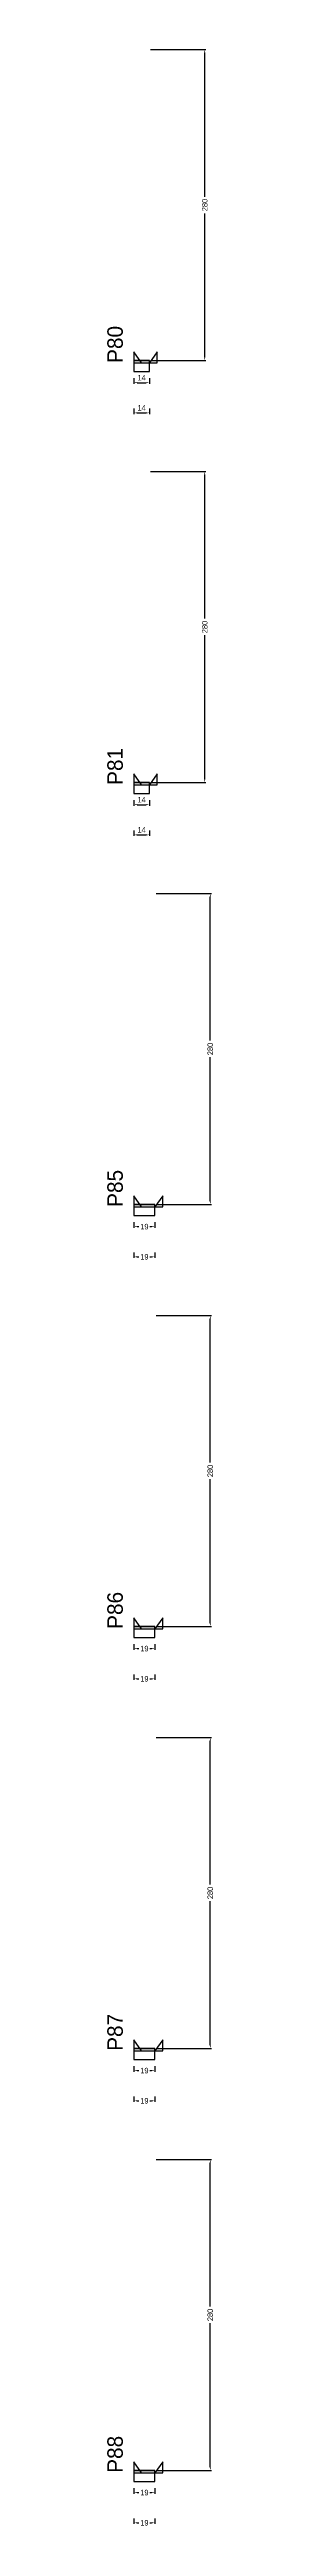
# Model space of a CAD drawing. Header units: centimetres. Extents: x -10500 to 4105, y -36866 to 295.
# Drawn here: x 3976 to 4072, y -31968 to -29738 of the extents above; entities that cross this region are included whole.
import ezdxf

# ---------------------------------------------------------------- set-up
doc = ezdxf.new("R2010")
doc.units = ezdxf.units.CM
for name, color, linetype in [('NOMENCLATURA', 7, 'Continuous'), ('SARR_2.2x10', 60, 'Continuous'), ('SARR_2.2x7', 40, 'Continuous')]:
    doc.layers.add(name, color=color, linetype=linetype)
doc.dimstyles.new('PAINEL-NOVA', dxfattribs={"dimtxt": 5, "dimasz": 3, "dimexe": 1, "dimexo": 1, "dimgap": 1, "dimtad": 1, "dimcen": 2.5, "dimazin": 3, "dimtfac": 1, "dimtmove": 0, "dimatfit": 3})

# ---------------------------------------------------------------- blocks, each defined once
blk = doc.blocks.new('_CLOSEDFILLED')
at = {"color": 0, "linetype": 'BYBLOCK'}
blk.add_solid([(-1, 0.16), (0, 0), (-1, -0.16)], dxfattribs=at)
blk = doc.blocks.new('*D2075')
for p, q in [((4000, -30033.8), (4000, -30038.8)), ((4003, -30037.8), (4011, -30037.8)), ((4014, -30033.8), (4014, -30038.8))]:
    blk.add_line(p, q)
at = {"layer": 'Defpoints'}
for p in [(4000, -30032.8), (4000, -30037.8), (4014, -30032.8)]:
    blk.add_point(p, dxfattribs=at)
at = {"layer": 'SARR_2.2x10', "xscale": 3, "yscale": 3, "rotation": 180}
blk.add_blockref('_CLOSEDFILLED', (4000, -30037.8), dxfattribs=at)
at = {"layer": 'SARR_2.2x10', "xscale": 3, "yscale": 3}
blk.add_blockref('_CLOSEDFILLED', (4014, -30037.8), dxfattribs=at)
at = {"layer": 'SARR_2.2x10', "insert": (4007, -30033.3), "char_height": 5, "attachment_point": 5}
blk.add_mtext('14', dxfattribs=at)
blk = doc.blocks.new('*D2076')
for p, q in [((4015, -29737.8), (4065, -29737.8)), ((4064, -29870.3), (4064, -29740.8)), ((4064, -30014.8), (4064, -29885.3)), ((4015, -30017.8), (4065, -30017.8))]:
    blk.add_line(p, q)
at = {"layer": 'Defpoints'}
for p in [(4014, -29737.8), (4014, -30017.8), (4064, -30017.8)]:
    blk.add_point(p, dxfattribs=at)
at = {"layer": 'SARR_2.2x10', "xscale": 3, "yscale": 3}
for p, rotation in [((4064, -29737.8), 90), ((4064, -30017.8), 270)]:
    blk.add_blockref('_CLOSEDFILLED', p, dxfattribs=dict(at, rotation=rotation))
at = {"layer": 'SARR_2.2x10', "insert": (4064, -29877.8), "char_height": 5, "attachment_point": 5, "rotation": 90}
blk.add_mtext('280', dxfattribs=at)
blk = doc.blocks.new('*D2077')
for p, q in [((4015, -29737.8), (4065, -29737.8)), ((4064, -29870.3), (4064, -29740.8)), ((4064, -30014.8), (4064, -29885.3)), ((4015, -30017.8), (4065, -30017.8))]:
    blk.add_line(p, q)
at = {"layer": 'Defpoints'}
for p in [(4014, -29737.8), (4014, -30017.8), (4064, -30017.8)]:
    blk.add_point(p, dxfattribs=at)
at = {"layer": 'SARR_2.2x10', "xscale": 3, "yscale": 3}
for p, rotation in [((4064, -29737.8), 90), ((4064, -30017.8), 270)]:
    blk.add_blockref('_CLOSEDFILLED', p, dxfattribs=dict(at, rotation=rotation))
at = {"layer": 'SARR_2.2x10', "insert": (4064, -29877.8), "char_height": 5, "attachment_point": 5, "rotation": 90}
blk.add_mtext('280', dxfattribs=at)
blk = doc.blocks.new('*D2078')
for p, q in [((4015, -29737.8), (4065, -29737.8)), ((4064, -29870.3), (4064, -29740.8)), ((4064, -30014.8), (4064, -29885.3)), ((4015, -30017.8), (4065, -30017.8))]:
    blk.add_line(p, q)
at = {"layer": 'Defpoints'}
for p in [(4014, -29737.8), (4014, -30017.8), (4064, -30017.8)]:
    blk.add_point(p, dxfattribs=at)
at = {"layer": 'SARR_2.2x10', "xscale": 3, "yscale": 3}
for p, rotation in [((4064, -29737.8), 90), ((4064, -30017.8), 270)]:
    blk.add_blockref('_CLOSEDFILLED', p, dxfattribs=dict(at, rotation=rotation))
at = {"layer": 'SARR_2.2x10', "insert": (4064, -29877.8), "char_height": 5, "attachment_point": 5, "rotation": 90}
blk.add_mtext('280', dxfattribs=at)
blk = doc.blocks.new('*D2079')
for p, q in [((4015, -29737.8), (4065, -29737.8)), ((4064, -29870.3), (4064, -29740.8)), ((4064, -30014.8), (4064, -29885.3)), ((4015, -30017.8), (4065, -30017.8))]:
    blk.add_line(p, q)
at = {"layer": 'Defpoints'}
for p in [(4014, -29737.8), (4014, -30017.8), (4064, -30017.8)]:
    blk.add_point(p, dxfattribs=at)
at = {"layer": 'SARR_2.2x10', "xscale": 3, "yscale": 3}
for p, rotation in [((4064, -29737.8), 90), ((4064, -30017.8), 270)]:
    blk.add_blockref('_CLOSEDFILLED', p, dxfattribs=dict(at, rotation=rotation))
at = {"layer": 'SARR_2.2x10', "insert": (4064, -29877.8), "char_height": 5, "attachment_point": 5, "rotation": 90}
blk.add_mtext('280', dxfattribs=at)
blk = doc.blocks.new('*D2080')
for p, q in [((4000, -30061), (4000, -30066)), ((4003, -30065), (4011, -30065)), ((4014, -30061), (4014, -30066))]:
    blk.add_line(p, q)
at = {"layer": 'Defpoints'}
for p in [(4000, -30060), (4000, -30065), (4014, -30060)]:
    blk.add_point(p, dxfattribs=at)
at = {"layer": 'SARR_2.2x10', "xscale": 3, "yscale": 3, "rotation": 180}
blk.add_blockref('_CLOSEDFILLED', (4000, -30065), dxfattribs=at)
at = {"layer": 'SARR_2.2x10', "xscale": 3, "yscale": 3}
blk.add_blockref('_CLOSEDFILLED', (4014, -30065), dxfattribs=at)
at = {"layer": 'SARR_2.2x10', "insert": (4007, -30060.5), "char_height": 5, "attachment_point": 5}
blk.add_mtext('14', dxfattribs=at)
blk = doc.blocks.new('GRA-E')
at = {"layer": 'SARR_2.2x7'}
blk.add_lwpolyline([(0, 0), (7, 0), (0, 10)], close=True, dxfattribs=at)
blk = doc.blocks.new('GRA-D')
at = {"layer": 'SARR_2.2x7'}
blk.add_lwpolyline([(0, 0), (7, 0), (7, 10)], close=True, dxfattribs=at)
blk = doc.blocks.new('*D2101')
for p, q in [((4000, -30413.8), (4000, -30418.8)), ((4003, -30417.8), (4011, -30417.8)), ((4014, -30413.8), (4014, -30418.8))]:
    blk.add_line(p, q)
at = {"layer": 'Defpoints'}
for p in [(4000, -30412.8), (4000, -30417.8), (4014, -30412.8)]:
    blk.add_point(p, dxfattribs=at)
at = {"layer": 'SARR_2.2x10', "xscale": 3, "yscale": 3, "rotation": 180}
blk.add_blockref('_CLOSEDFILLED', (4000, -30417.8), dxfattribs=at)
at = {"layer": 'SARR_2.2x10', "xscale": 3, "yscale": 3}
blk.add_blockref('_CLOSEDFILLED', (4014, -30417.8), dxfattribs=at)
at = {"layer": 'SARR_2.2x10', "insert": (4007, -30413.3), "char_height": 5, "attachment_point": 5}
blk.add_mtext('14', dxfattribs=at)
blk = doc.blocks.new('*D2102')
for p, q in [((4015, -30117.8), (4065, -30117.8)), ((4064, -30250.3), (4064, -30120.8)), ((4064, -30394.8), (4064, -30265.3)), ((4015, -30397.8), (4065, -30397.8))]:
    blk.add_line(p, q)
at = {"layer": 'Defpoints'}
for p in [(4014, -30117.8), (4014, -30397.8), (4064, -30397.8)]:
    blk.add_point(p, dxfattribs=at)
at = {"layer": 'SARR_2.2x10', "xscale": 3, "yscale": 3}
for p, rotation in [((4064, -30117.8), 90), ((4064, -30397.8), 270)]:
    blk.add_blockref('_CLOSEDFILLED', p, dxfattribs=dict(at, rotation=rotation))
at = {"layer": 'SARR_2.2x10', "insert": (4064, -30257.8), "char_height": 5, "attachment_point": 5, "rotation": 90}
blk.add_mtext('280', dxfattribs=at)
blk = doc.blocks.new('*D2103')
for p, q in [((4015, -30117.8), (4065, -30117.8)), ((4064, -30250.3), (4064, -30120.8)), ((4064, -30394.8), (4064, -30265.3)), ((4015, -30397.8), (4065, -30397.8))]:
    blk.add_line(p, q)
at = {"layer": 'Defpoints'}
for p in [(4014, -30117.8), (4014, -30397.8), (4064, -30397.8)]:
    blk.add_point(p, dxfattribs=at)
at = {"layer": 'SARR_2.2x10', "xscale": 3, "yscale": 3}
for p, rotation in [((4064, -30117.8), 90), ((4064, -30397.8), 270)]:
    blk.add_blockref('_CLOSEDFILLED', p, dxfattribs=dict(at, rotation=rotation))
at = {"layer": 'SARR_2.2x10', "insert": (4064, -30257.8), "char_height": 5, "attachment_point": 5, "rotation": 90}
blk.add_mtext('280', dxfattribs=at)
blk = doc.blocks.new('*D2104')
for p, q in [((4015, -30117.8), (4065, -30117.8)), ((4064, -30250.3), (4064, -30120.8)), ((4064, -30394.8), (4064, -30265.3)), ((4015, -30397.8), (4065, -30397.8))]:
    blk.add_line(p, q)
at = {"layer": 'Defpoints'}
for p in [(4014, -30117.8), (4014, -30397.8), (4064, -30397.8)]:
    blk.add_point(p, dxfattribs=at)
at = {"layer": 'SARR_2.2x10', "xscale": 3, "yscale": 3}
for p, rotation in [((4064, -30117.8), 90), ((4064, -30397.8), 270)]:
    blk.add_blockref('_CLOSEDFILLED', p, dxfattribs=dict(at, rotation=rotation))
at = {"layer": 'SARR_2.2x10', "insert": (4064, -30257.8), "char_height": 5, "attachment_point": 5, "rotation": 90}
blk.add_mtext('280', dxfattribs=at)
blk = doc.blocks.new('*D2105')
for p, q in [((4015, -30117.8), (4065, -30117.8)), ((4064, -30250.3), (4064, -30120.8)), ((4064, -30394.8), (4064, -30265.3)), ((4015, -30397.8), (4065, -30397.8))]:
    blk.add_line(p, q)
at = {"layer": 'Defpoints'}
for p in [(4014, -30117.8), (4014, -30397.8), (4064, -30397.8)]:
    blk.add_point(p, dxfattribs=at)
at = {"layer": 'SARR_2.2x10', "xscale": 3, "yscale": 3}
for p, rotation in [((4064, -30117.8), 90), ((4064, -30397.8), 270)]:
    blk.add_blockref('_CLOSEDFILLED', p, dxfattribs=dict(at, rotation=rotation))
at = {"layer": 'SARR_2.2x10', "insert": (4064, -30257.8), "char_height": 5, "attachment_point": 5, "rotation": 90}
blk.add_mtext('280', dxfattribs=at)
blk = doc.blocks.new('*D2106')
for p, q in [((4000, -30441), (4000, -30446)), ((4003, -30445), (4011, -30445)), ((4014, -30441), (4014, -30446))]:
    blk.add_line(p, q)
at = {"layer": 'Defpoints'}
for p in [(4000, -30440), (4000, -30445), (4014, -30440)]:
    blk.add_point(p, dxfattribs=at)
at = {"layer": 'SARR_2.2x10', "xscale": 3, "yscale": 3, "rotation": 180}
blk.add_blockref('_CLOSEDFILLED', (4000, -30445), dxfattribs=at)
at = {"layer": 'SARR_2.2x10', "xscale": 3, "yscale": 3}
blk.add_blockref('_CLOSEDFILLED', (4014, -30445), dxfattribs=at)
at = {"layer": 'SARR_2.2x10', "insert": (4007, -30440.5), "char_height": 5, "attachment_point": 5}
blk.add_mtext('14', dxfattribs=at)
blk = doc.blocks.new('*D2127')
for p, q in [((4000, -30793.8), (4000, -30798.8)), ((4003, -30797.8), (4004.5, -30797.8)), ((4014.5, -30797.8), (4016, -30797.8)), ((4019, -30793.8), (4019, -30798.8))]:
    blk.add_line(p, q)
at = {"layer": 'Defpoints'}
for p in [(4000, -30792.8), (4000, -30797.8), (4019, -30792.8)]:
    blk.add_point(p, dxfattribs=at)
at = {"layer": 'SARR_2.2x10', "xscale": 3, "yscale": 3, "rotation": 180}
blk.add_blockref('_CLOSEDFILLED', (4000, -30797.8), dxfattribs=at)
at = {"layer": 'SARR_2.2x10', "xscale": 3, "yscale": 3}
blk.add_blockref('_CLOSEDFILLED', (4019, -30797.8), dxfattribs=at)
at = {"layer": 'SARR_2.2x10', "insert": (4009.5, -30797.8), "char_height": 5, "attachment_point": 5}
blk.add_mtext('19', dxfattribs=at)
blk = doc.blocks.new('*D2128')
for p, q in [((4020, -30497.8), (4070, -30497.8)), ((4069, -30630.3), (4069, -30500.8)), ((4069, -30774.8), (4069, -30645.3)), ((4020, -30777.8), (4070, -30777.8))]:
    blk.add_line(p, q)
at = {"layer": 'Defpoints'}
for p in [(4019, -30497.8), (4019, -30777.8), (4069, -30777.8)]:
    blk.add_point(p, dxfattribs=at)
at = {"layer": 'SARR_2.2x10', "xscale": 3, "yscale": 3}
for p, rotation in [((4069, -30497.8), 90), ((4069, -30777.8), 270)]:
    blk.add_blockref('_CLOSEDFILLED', p, dxfattribs=dict(at, rotation=rotation))
at = {"layer": 'SARR_2.2x10', "insert": (4069, -30637.8), "char_height": 5, "attachment_point": 5, "rotation": 90}
blk.add_mtext('280', dxfattribs=at)
blk = doc.blocks.new('*D2129')
for p, q in [((4020, -30497.8), (4070, -30497.8)), ((4069, -30630.3), (4069, -30500.8)), ((4069, -30774.8), (4069, -30645.3)), ((4020, -30777.8), (4070, -30777.8))]:
    blk.add_line(p, q)
at = {"layer": 'Defpoints'}
for p in [(4019, -30497.8), (4019, -30777.8), (4069, -30777.8)]:
    blk.add_point(p, dxfattribs=at)
at = {"layer": 'SARR_2.2x10', "xscale": 3, "yscale": 3}
for p, rotation in [((4069, -30497.8), 90), ((4069, -30777.8), 270)]:
    blk.add_blockref('_CLOSEDFILLED', p, dxfattribs=dict(at, rotation=rotation))
at = {"layer": 'SARR_2.2x10', "insert": (4069, -30637.8), "char_height": 5, "attachment_point": 5, "rotation": 90}
blk.add_mtext('280', dxfattribs=at)
blk = doc.blocks.new('*D2130')
for p, q in [((4020, -30497.8), (4070, -30497.8)), ((4069, -30630.3), (4069, -30500.8)), ((4069, -30774.8), (4069, -30645.3)), ((4020, -30777.8), (4070, -30777.8))]:
    blk.add_line(p, q)
at = {"layer": 'Defpoints'}
for p in [(4019, -30497.8), (4019, -30777.8), (4069, -30777.8)]:
    blk.add_point(p, dxfattribs=at)
at = {"layer": 'SARR_2.2x10', "xscale": 3, "yscale": 3}
for p, rotation in [((4069, -30497.8), 90), ((4069, -30777.8), 270)]:
    blk.add_blockref('_CLOSEDFILLED', p, dxfattribs=dict(at, rotation=rotation))
at = {"layer": 'SARR_2.2x10', "insert": (4069, -30637.8), "char_height": 5, "attachment_point": 5, "rotation": 90}
blk.add_mtext('280', dxfattribs=at)
blk = doc.blocks.new('*D2131')
for p, q in [((4020, -30497.8), (4070, -30497.8)), ((4069, -30630.3), (4069, -30500.8)), ((4069, -30774.8), (4069, -30645.3)), ((4020, -30777.8), (4070, -30777.8))]:
    blk.add_line(p, q)
at = {"layer": 'Defpoints'}
for p in [(4019, -30497.8), (4019, -30777.8), (4069, -30777.8)]:
    blk.add_point(p, dxfattribs=at)
at = {"layer": 'SARR_2.2x10', "xscale": 3, "yscale": 3}
for p, rotation in [((4069, -30497.8), 90), ((4069, -30777.8), 270)]:
    blk.add_blockref('_CLOSEDFILLED', p, dxfattribs=dict(at, rotation=rotation))
at = {"layer": 'SARR_2.2x10', "insert": (4069, -30637.8), "char_height": 5, "attachment_point": 5, "rotation": 90}
blk.add_mtext('280', dxfattribs=at)
blk = doc.blocks.new('*D2132')
for p, q in [((4000, -30821), (4000, -30826)), ((4003, -30825), (4004.5, -30825)), ((4014.5, -30825), (4016, -30825)), ((4019, -30821), (4019, -30826))]:
    blk.add_line(p, q)
at = {"layer": 'Defpoints'}
for p in [(4000, -30820), (4000, -30825), (4019, -30820)]:
    blk.add_point(p, dxfattribs=at)
at = {"layer": 'SARR_2.2x10', "xscale": 3, "yscale": 3, "rotation": 180}
blk.add_blockref('_CLOSEDFILLED', (4000, -30825), dxfattribs=at)
at = {"layer": 'SARR_2.2x10', "xscale": 3, "yscale": 3}
blk.add_blockref('_CLOSEDFILLED', (4019, -30825), dxfattribs=at)
at = {"layer": 'SARR_2.2x10', "insert": (4009.5, -30825), "char_height": 5, "attachment_point": 5}
blk.add_mtext('19', dxfattribs=at)
blk = doc.blocks.new('*D2153')
for p, q in [((4000, -31173.8), (4000, -31178.8)), ((4003, -31177.8), (4004.5, -31177.8)), ((4014.5, -31177.8), (4016, -31177.8)), ((4019, -31173.8), (4019, -31178.8))]:
    blk.add_line(p, q)
at = {"layer": 'Defpoints'}
for p in [(4000, -31172.8), (4000, -31177.8), (4019, -31172.8)]:
    blk.add_point(p, dxfattribs=at)
at = {"layer": 'SARR_2.2x10', "xscale": 3, "yscale": 3, "rotation": 180}
blk.add_blockref('_CLOSEDFILLED', (4000, -31177.8), dxfattribs=at)
at = {"layer": 'SARR_2.2x10', "xscale": 3, "yscale": 3}
blk.add_blockref('_CLOSEDFILLED', (4019, -31177.8), dxfattribs=at)
at = {"layer": 'SARR_2.2x10', "insert": (4009.5, -31177.8), "char_height": 5, "attachment_point": 5}
blk.add_mtext('19', dxfattribs=at)
blk = doc.blocks.new('*D2154')
for p, q in [((4020, -30877.8), (4070, -30877.8)), ((4069, -31010.3), (4069, -30880.8)), ((4069, -31154.8), (4069, -31025.3)), ((4020, -31157.8), (4070, -31157.8))]:
    blk.add_line(p, q)
at = {"layer": 'Defpoints'}
for p in [(4019, -30877.8), (4019, -31157.8), (4069, -31157.8)]:
    blk.add_point(p, dxfattribs=at)
at = {"layer": 'SARR_2.2x10', "xscale": 3, "yscale": 3}
for p, rotation in [((4069, -30877.8), 90), ((4069, -31157.8), 270)]:
    blk.add_blockref('_CLOSEDFILLED', p, dxfattribs=dict(at, rotation=rotation))
at = {"layer": 'SARR_2.2x10', "insert": (4069, -31017.8), "char_height": 5, "attachment_point": 5, "rotation": 90}
blk.add_mtext('280', dxfattribs=at)
blk = doc.blocks.new('*D2155')
for p, q in [((4020, -30877.8), (4070, -30877.8)), ((4069, -31010.3), (4069, -30880.8)), ((4069, -31154.8), (4069, -31025.3)), ((4020, -31157.8), (4070, -31157.8))]:
    blk.add_line(p, q)
at = {"layer": 'Defpoints'}
for p in [(4019, -30877.8), (4019, -31157.8), (4069, -31157.8)]:
    blk.add_point(p, dxfattribs=at)
at = {"layer": 'SARR_2.2x10', "xscale": 3, "yscale": 3}
for p, rotation in [((4069, -30877.8), 90), ((4069, -31157.8), 270)]:
    blk.add_blockref('_CLOSEDFILLED', p, dxfattribs=dict(at, rotation=rotation))
at = {"layer": 'SARR_2.2x10', "insert": (4069, -31017.8), "char_height": 5, "attachment_point": 5, "rotation": 90}
blk.add_mtext('280', dxfattribs=at)
blk = doc.blocks.new('*D2156')
for p, q in [((4020, -30877.8), (4070, -30877.8)), ((4069, -31010.3), (4069, -30880.8)), ((4069, -31154.8), (4069, -31025.3)), ((4020, -31157.8), (4070, -31157.8))]:
    blk.add_line(p, q)
at = {"layer": 'Defpoints'}
for p in [(4019, -30877.8), (4019, -31157.8), (4069, -31157.8)]:
    blk.add_point(p, dxfattribs=at)
at = {"layer": 'SARR_2.2x10', "xscale": 3, "yscale": 3}
for p, rotation in [((4069, -30877.8), 90), ((4069, -31157.8), 270)]:
    blk.add_blockref('_CLOSEDFILLED', p, dxfattribs=dict(at, rotation=rotation))
at = {"layer": 'SARR_2.2x10', "insert": (4069, -31017.8), "char_height": 5, "attachment_point": 5, "rotation": 90}
blk.add_mtext('280', dxfattribs=at)
blk = doc.blocks.new('*D2157')
for p, q in [((4020, -30877.8), (4070, -30877.8)), ((4069, -31010.3), (4069, -30880.8)), ((4069, -31154.8), (4069, -31025.3)), ((4020, -31157.8), (4070, -31157.8))]:
    blk.add_line(p, q)
at = {"layer": 'Defpoints'}
for p in [(4019, -30877.8), (4019, -31157.8), (4069, -31157.8)]:
    blk.add_point(p, dxfattribs=at)
at = {"layer": 'SARR_2.2x10', "xscale": 3, "yscale": 3}
for p, rotation in [((4069, -30877.8), 90), ((4069, -31157.8), 270)]:
    blk.add_blockref('_CLOSEDFILLED', p, dxfattribs=dict(at, rotation=rotation))
at = {"layer": 'SARR_2.2x10', "insert": (4069, -31017.8), "char_height": 5, "attachment_point": 5, "rotation": 90}
blk.add_mtext('280', dxfattribs=at)
blk = doc.blocks.new('*D2158')
for p, q in [((4000, -31201), (4000, -31206)), ((4019, -31201), (4019, -31206)), ((4003, -31205), (4004.5, -31205)), ((4014.5, -31205), (4016, -31205))]:
    blk.add_line(p, q)
at = {"layer": 'Defpoints'}
for p in [(4000, -31200), (4019, -31200), (4000, -31205)]:
    blk.add_point(p, dxfattribs=at)
at = {"layer": 'SARR_2.2x10', "xscale": 3, "yscale": 3, "rotation": 180}
blk.add_blockref('_CLOSEDFILLED', (4000, -31205), dxfattribs=at)
at = {"layer": 'SARR_2.2x10', "xscale": 3, "yscale": 3}
blk.add_blockref('_CLOSEDFILLED', (4019, -31205), dxfattribs=at)
at = {"layer": 'SARR_2.2x10', "insert": (4009.5, -31205), "char_height": 5, "attachment_point": 5}
blk.add_mtext('19', dxfattribs=at)
blk = doc.blocks.new('*D2179')
for p, q in [((4000, -31553.8), (4000, -31558.8)), ((4003, -31557.8), (4004.5, -31557.8)), ((4014.5, -31557.8), (4016, -31557.8)), ((4019, -31553.8), (4019, -31558.8))]:
    blk.add_line(p, q)
at = {"layer": 'Defpoints'}
for p in [(4000, -31552.8), (4000, -31557.8), (4019, -31552.8)]:
    blk.add_point(p, dxfattribs=at)
at = {"layer": 'SARR_2.2x10', "xscale": 3, "yscale": 3, "rotation": 180}
blk.add_blockref('_CLOSEDFILLED', (4000, -31557.8), dxfattribs=at)
at = {"layer": 'SARR_2.2x10', "xscale": 3, "yscale": 3}
blk.add_blockref('_CLOSEDFILLED', (4019, -31557.8), dxfattribs=at)
at = {"layer": 'SARR_2.2x10', "insert": (4009.5, -31557.8), "char_height": 5, "attachment_point": 5}
blk.add_mtext('19', dxfattribs=at)
blk = doc.blocks.new('*D2180')
for p, q in [((4020, -31257.8), (4070, -31257.8)), ((4069, -31390.3), (4069, -31260.8)), ((4069, -31534.8), (4069, -31405.3)), ((4020, -31537.8), (4070, -31537.8))]:
    blk.add_line(p, q)
at = {"layer": 'Defpoints'}
for p in [(4019, -31257.8), (4019, -31537.8), (4069, -31537.8)]:
    blk.add_point(p, dxfattribs=at)
at = {"layer": 'SARR_2.2x10', "xscale": 3, "yscale": 3}
for p, rotation in [((4069, -31257.8), 90), ((4069, -31537.8), 270)]:
    blk.add_blockref('_CLOSEDFILLED', p, dxfattribs=dict(at, rotation=rotation))
at = {"layer": 'SARR_2.2x10', "insert": (4069, -31397.8), "char_height": 5, "attachment_point": 5, "rotation": 90}
blk.add_mtext('280', dxfattribs=at)
blk = doc.blocks.new('*D2181')
for p, q in [((4020, -31257.8), (4070, -31257.8)), ((4069, -31390.3), (4069, -31260.8)), ((4069, -31534.8), (4069, -31405.3)), ((4020, -31537.8), (4070, -31537.8))]:
    blk.add_line(p, q)
at = {"layer": 'Defpoints'}
for p in [(4019, -31257.8), (4019, -31537.8), (4069, -31537.8)]:
    blk.add_point(p, dxfattribs=at)
at = {"layer": 'SARR_2.2x10', "xscale": 3, "yscale": 3}
for p, rotation in [((4069, -31257.8), 90), ((4069, -31537.8), 270)]:
    blk.add_blockref('_CLOSEDFILLED', p, dxfattribs=dict(at, rotation=rotation))
at = {"layer": 'SARR_2.2x10', "insert": (4069, -31397.8), "char_height": 5, "attachment_point": 5, "rotation": 90}
blk.add_mtext('280', dxfattribs=at)
blk = doc.blocks.new('*D2182')
for p, q in [((4020, -31257.8), (4070, -31257.8)), ((4069, -31390.3), (4069, -31260.8)), ((4069, -31534.8), (4069, -31405.3)), ((4020, -31537.8), (4070, -31537.8))]:
    blk.add_line(p, q)
at = {"layer": 'Defpoints'}
for p in [(4019, -31257.8), (4019, -31537.8), (4069, -31537.8)]:
    blk.add_point(p, dxfattribs=at)
at = {"layer": 'SARR_2.2x10', "xscale": 3, "yscale": 3}
for p, rotation in [((4069, -31257.8), 90), ((4069, -31537.8), 270)]:
    blk.add_blockref('_CLOSEDFILLED', p, dxfattribs=dict(at, rotation=rotation))
at = {"layer": 'SARR_2.2x10', "insert": (4069, -31397.8), "char_height": 5, "attachment_point": 5, "rotation": 90}
blk.add_mtext('280', dxfattribs=at)
blk = doc.blocks.new('*D2183')
for p, q in [((4020, -31257.8), (4070, -31257.8)), ((4069, -31390.3), (4069, -31260.8)), ((4069, -31534.8), (4069, -31405.3)), ((4020, -31537.8), (4070, -31537.8))]:
    blk.add_line(p, q)
at = {"layer": 'Defpoints'}
for p in [(4019, -31257.8), (4019, -31537.8), (4069, -31537.8)]:
    blk.add_point(p, dxfattribs=at)
at = {"layer": 'SARR_2.2x10', "xscale": 3, "yscale": 3}
for p, rotation in [((4069, -31257.8), 90), ((4069, -31537.8), 270)]:
    blk.add_blockref('_CLOSEDFILLED', p, dxfattribs=dict(at, rotation=rotation))
at = {"layer": 'SARR_2.2x10', "insert": (4069, -31397.8), "char_height": 5, "attachment_point": 5, "rotation": 90}
blk.add_mtext('280', dxfattribs=at)
blk = doc.blocks.new('*D2184')
for p, q in [((4000, -31581), (4000, -31586)), ((4019, -31581), (4019, -31586)), ((4003, -31585), (4004.5, -31585)), ((4014.5, -31585), (4016, -31585))]:
    blk.add_line(p, q)
at = {"layer": 'Defpoints'}
for p in [(4000, -31580), (4019, -31580), (4000, -31585)]:
    blk.add_point(p, dxfattribs=at)
at = {"layer": 'SARR_2.2x10', "xscale": 3, "yscale": 3, "rotation": 180}
blk.add_blockref('_CLOSEDFILLED', (4000, -31585), dxfattribs=at)
at = {"layer": 'SARR_2.2x10', "xscale": 3, "yscale": 3}
blk.add_blockref('_CLOSEDFILLED', (4019, -31585), dxfattribs=at)
at = {"layer": 'SARR_2.2x10', "insert": (4009.5, -31585), "char_height": 5, "attachment_point": 5}
blk.add_mtext('19', dxfattribs=at)
blk = doc.blocks.new('*D2205')
for p, q in [((4000, -31933.8), (4000, -31938.8)), ((4003, -31937.8), (4004.5, -31937.8)), ((4014.5, -31937.8), (4016, -31937.8)), ((4019, -31933.8), (4019, -31938.8))]:
    blk.add_line(p, q)
at = {"layer": 'Defpoints'}
for p in [(4000, -31932.8), (4000, -31937.8), (4019, -31932.8)]:
    blk.add_point(p, dxfattribs=at)
at = {"layer": 'SARR_2.2x10', "xscale": 3, "yscale": 3, "rotation": 180}
blk.add_blockref('_CLOSEDFILLED', (4000, -31937.8), dxfattribs=at)
at = {"layer": 'SARR_2.2x10', "xscale": 3, "yscale": 3}
blk.add_blockref('_CLOSEDFILLED', (4019, -31937.8), dxfattribs=at)
at = {"layer": 'SARR_2.2x10', "insert": (4009.5, -31937.8), "char_height": 5, "attachment_point": 5}
blk.add_mtext('19', dxfattribs=at)
blk = doc.blocks.new('*D2206')
for p, q in [((4020, -31637.8), (4070, -31637.8)), ((4069, -31770.3), (4069, -31640.8)), ((4069, -31914.8), (4069, -31785.3)), ((4020, -31917.8), (4070, -31917.8))]:
    blk.add_line(p, q)
at = {"layer": 'Defpoints'}
for p in [(4019, -31637.8), (4019, -31917.8), (4069, -31917.8)]:
    blk.add_point(p, dxfattribs=at)
at = {"layer": 'SARR_2.2x10', "xscale": 3, "yscale": 3}
for p, rotation in [((4069, -31637.8), 90), ((4069, -31917.8), 270)]:
    blk.add_blockref('_CLOSEDFILLED', p, dxfattribs=dict(at, rotation=rotation))
at = {"layer": 'SARR_2.2x10', "insert": (4069, -31777.8), "char_height": 5, "attachment_point": 5, "rotation": 90}
blk.add_mtext('280', dxfattribs=at)
blk = doc.blocks.new('*D2207')
for p, q in [((4020, -31637.8), (4070, -31637.8)), ((4069, -31770.3), (4069, -31640.8)), ((4069, -31914.8), (4069, -31785.3)), ((4020, -31917.8), (4070, -31917.8))]:
    blk.add_line(p, q)
at = {"layer": 'Defpoints'}
for p in [(4019, -31637.8), (4019, -31917.8), (4069, -31917.8)]:
    blk.add_point(p, dxfattribs=at)
at = {"layer": 'SARR_2.2x10', "xscale": 3, "yscale": 3}
for p, rotation in [((4069, -31637.8), 90), ((4069, -31917.8), 270)]:
    blk.add_blockref('_CLOSEDFILLED', p, dxfattribs=dict(at, rotation=rotation))
at = {"layer": 'SARR_2.2x10', "insert": (4069, -31777.8), "char_height": 5, "attachment_point": 5, "rotation": 90}
blk.add_mtext('280', dxfattribs=at)
blk = doc.blocks.new('*D2208')
for p, q in [((4020, -31637.8), (4070, -31637.8)), ((4069, -31770.3), (4069, -31640.8)), ((4069, -31914.8), (4069, -31785.3)), ((4020, -31917.8), (4070, -31917.8))]:
    blk.add_line(p, q)
at = {"layer": 'Defpoints'}
for p in [(4019, -31637.8), (4019, -31917.8), (4069, -31917.8)]:
    blk.add_point(p, dxfattribs=at)
at = {"layer": 'SARR_2.2x10', "xscale": 3, "yscale": 3}
for p, rotation in [((4069, -31637.8), 90), ((4069, -31917.8), 270)]:
    blk.add_blockref('_CLOSEDFILLED', p, dxfattribs=dict(at, rotation=rotation))
at = {"layer": 'SARR_2.2x10', "insert": (4069, -31777.8), "char_height": 5, "attachment_point": 5, "rotation": 90}
blk.add_mtext('280', dxfattribs=at)
blk = doc.blocks.new('*D2209')
for p, q in [((4020, -31637.8), (4070, -31637.8)), ((4069, -31770.3), (4069, -31640.8)), ((4069, -31914.8), (4069, -31785.3)), ((4020, -31917.8), (4070, -31917.8))]:
    blk.add_line(p, q)
at = {"layer": 'Defpoints'}
for p in [(4019, -31637.8), (4019, -31917.8), (4069, -31917.8)]:
    blk.add_point(p, dxfattribs=at)
at = {"layer": 'SARR_2.2x10', "xscale": 3, "yscale": 3}
for p, rotation in [((4069, -31637.8), 90), ((4069, -31917.8), 270)]:
    blk.add_blockref('_CLOSEDFILLED', p, dxfattribs=dict(at, rotation=rotation))
at = {"layer": 'SARR_2.2x10', "insert": (4069, -31777.8), "char_height": 5, "attachment_point": 5, "rotation": 90}
blk.add_mtext('280', dxfattribs=at)
blk = doc.blocks.new('*D2210')
for p, q in [((4000, -31961), (4000, -31966)), ((4019, -31961), (4019, -31966)), ((4003, -31965), (4004.5, -31965)), ((4014.5, -31965), (4016, -31965))]:
    blk.add_line(p, q)
at = {"layer": 'Defpoints'}
for p in [(4000, -31960), (4019, -31960), (4000, -31965)]:
    blk.add_point(p, dxfattribs=at)
at = {"layer": 'SARR_2.2x10', "xscale": 3, "yscale": 3, "rotation": 180}
blk.add_blockref('_CLOSEDFILLED', (4000, -31965), dxfattribs=at)
at = {"layer": 'SARR_2.2x10', "xscale": 3, "yscale": 3}
blk.add_blockref('_CLOSEDFILLED', (4019, -31965), dxfattribs=at)
at = {"layer": 'SARR_2.2x10', "insert": (4009.5, -31965), "char_height": 5, "attachment_point": 5}
blk.add_mtext('19', dxfattribs=at)

msp = doc.modelspace()

# ---------------------------------------------------------------- linework, layer by layer
at = {"layer": 'SARR_2.2x10'}
for p, q in [((4014, -30017.8), (4000, -30017.8)), ((4000, -30017.8), (4000, -30027.8)), ((4014, -30027.8), (4014, -30017.8)), ((4000, -30027.8), (4014, -30027.8)), ((4014, -30397.8), (4000, -30397.8)), ((4000, -30397.8), (4000, -30407.8)), ((4014, -30407.8), (4014, -30397.8)), ((4000, -30407.8), (4014, -30407.8)), ((4019, -30777.8), (4000, -30777.8)), ((4000, -30777.8), (4000, -30787.8)), ((4019, -30787.8), (4019, -30777.8)), ((4000, -30787.8), (4019, -30787.8)), ((4019, -31157.8), (4000, -31157.8)), ((4000, -31157.8), (4000, -31167.8)), ((4019, -31167.8), (4019, -31157.8)), ((4000, -31167.8), (4019, -31167.8)), ((4019, -31537.8), (4000, -31537.8)), ((4000, -31537.8), (4000, -31547.8)), ((4019, -31547.8), (4019, -31537.8)), ((4000, -31547.8), (4019, -31547.8)), ((4019, -31917.8), (4000, -31917.8)), ((4000, -31917.8), (4000, -31927.8)), ((4019, -31927.8), (4019, -31917.8)), ((4000, -31927.8), (4019, -31927.8))]:
    msp.add_line(p, q, dxfattribs=at)
at = {"layer": 'SARR_2.2x7'}
for p, q in [((4014, -30017.8), (4000, -30017.8)), ((4000, -30017.8), (4000, -30020)), ((4000, -30017.8), (4007, -30017.8)), ((4000, -30017.8), (4007, -30017.8)), ((4000, -30017.8), (4007, -30017.8)), ((4000, -30017.8), (4007, -30017.8)), ((4000, -30020), (4014, -30020)), ((4007, -30017.8), (4014, -30017.8)), ((4007, -30017.8), (4014, -30017.8)), ((4007, -30017.8), (4014, -30017.8)), ((4007, -30017.8), (4014, -30017.8)), ((4014, -30020), (4014, -30017.8)), ((4014, -30397.8), (4000, -30397.8)), ((4000, -30397.8), (4000, -30400)), ((4000, -30397.8), (4007, -30397.8)), ((4000, -30397.8), (4007, -30397.8)), ((4000, -30397.8), (4007, -30397.8)), ((4000, -30397.8), (4007, -30397.8)), ((4000, -30400), (4014, -30400)), ((4007, -30397.8), (4014, -30397.8)), ((4007, -30397.8), (4014, -30397.8)), ((4007, -30397.8), (4014, -30397.8)), ((4007, -30397.8), (4014, -30397.8)), ((4014, -30400), (4014, -30397.8)), ((4019, -30777.8), (4000, -30777.8)), ((4000, -30777.8), (4000, -30780)), ((4000, -30777.8), (4007, -30777.8)), ((4000, -30777.8), (4007, -30777.8)), ((4000, -30777.8), (4007, -30777.8)), ((4000, -30777.8), (4007, -30777.8)), ((4000, -30780), (4019, -30780)), ((4007, -30777.8), (4019, -30777.8)), ((4007, -30777.8), (4019, -30777.8)), ((4007, -30777.8), (4019, -30777.8)), ((4007, -30777.8), (4019, -30777.8)), ((4019, -30780), (4019, -30777.8)), ((4019, -31157.8), (4000, -31157.8)), ((4000, -31157.8), (4000, -31160)), ((4000, -31157.8), (4007, -31157.8)), ((4000, -31157.8), (4007, -31157.8)), ((4000, -31157.8), (4007, -31157.8)), ((4000, -31157.8), (4007, -31157.8)), ((4007, -31157.8), (4019, -31157.8)), ((4007, -31157.8), (4019, -31157.8)), ((4007, -31157.8), (4019, -31157.8)), ((4007, -31157.8), (4019, -31157.8)), ((4019, -31160), (4019, -31157.8)), ((4000, -31160), (4019, -31160)), ((4019, -31537.8), (4000, -31537.8)), ((4000, -31537.8), (4000, -31540)), ((4000, -31537.8), (4007, -31537.8)), ((4000, -31537.8), (4007, -31537.8)), ((4000, -31537.8), (4007, -31537.8)), ((4000, -31537.8), (4007, -31537.8)), ((4007, -31537.8), (4019, -31537.8)), ((4007, -31537.8), (4019, -31537.8)), ((4007, -31537.8), (4019, -31537.8)), ((4007, -31537.8), (4019, -31537.8)), ((4019, -31540), (4019, -31537.8)), ((4000, -31540), (4019, -31540)), ((4019, -31917.8), (4000, -31917.8)), ((4000, -31917.8), (4000, -31920)), ((4000, -31917.8), (4007, -31917.8)), ((4000, -31917.8), (4007, -31917.8)), ((4000, -31917.8), (4007, -31917.8)), ((4000, -31917.8), (4007, -31917.8)), ((4007, -31917.8), (4019, -31917.8)), ((4007, -31917.8), (4019, -31917.8)), ((4007, -31917.8), (4019, -31917.8)), ((4007, -31917.8), (4019, -31917.8)), ((4019, -31920), (4019, -31917.8)), ((4000, -31920), (4019, -31920))]:
    msp.add_line(p, q, dxfattribs=at)

# ---------------------------------------------------------------- block references
for name, p in [('GRA-E', (4000, -30020)), ('GRA-D', (4014, -30020)), ('GRA-E', (4000, -30400)), ('GRA-D', (4014, -30400)), ('GRA-E', (4000, -30780)), ('GRA-D', (4019, -30780)), ('GRA-E', (4000, -31160)), ('GRA-D', (4019, -31160)), ('GRA-E', (4000, -31540)), ('GRA-D', (4019, -31540)), ('GRA-E', (4000, -31920)), ('GRA-D', (4019, -31920))]:
    msp.add_blockref(name, p, dxfattribs=at)

# ---------------------------------------------------------------- texts
at = {"layer": 'NOMENCLATURA'}
for s, p in [('P80', (3990, -30020)), ('P81', (3990, -30400)), ('P85', (3990, -30780)), ('P86', (3990, -31160)), ('P87', (3990, -31540)), ('P88', (3990, -31920))]:
    msp.add_text(s, height=14, rotation=90, dxfattribs=at).set_placement(p)

# ---------------------------------------------------------------- dimensions: what is measured, and where the dimension line sits
at = {"layer": 'SARR_2.2x10'}
for base, p1, p2, picture, middle in [((4064, -30017.8), (4014, -30017.8), (4014, -29737.8), '*D2076', (4064, -29877.8)), ((4064, -30017.8), (4014, -30017.8), (4014, -29737.8), '*D2077', (4064, -29877.8)), ((4064, -30017.8), (4014, -30017.8), (4014, -29737.8), '*D2078', (4064, -29877.8)), ((4064, -30017.8), (4014, -30017.8), (4014, -29737.8), '*D2079', (4064, -29877.8)), ((4064, -30397.8), (4014, -30397.8), (4014, -30117.8), '*D2102', (4064, -30257.8)), ((4064, -30397.8), (4014, -30397.8), (4014, -30117.8), '*D2103', (4064, -30257.8)), ((4064, -30397.8), (4014, -30397.8), (4014, -30117.8), '*D2104', (4064, -30257.8)), ((4064, -30397.8), (4014, -30397.8), (4014, -30117.8), '*D2105', (4064, -30257.8)), ((4069, -30777.8), (4019, -30777.8), (4019, -30497.8), '*D2128', (4069, -30637.8)), ((4069, -30777.8), (4019, -30777.8), (4019, -30497.8), '*D2129', (4069, -30637.8)), ((4069, -30777.8), (4019, -30777.8), (4019, -30497.8), '*D2130', (4069, -30637.8)), ((4069, -30777.8), (4019, -30777.8), (4019, -30497.8), '*D2131', (4069, -30637.8)), ((4069, -31157.8), (4019, -31157.8), (4019, -30877.8), '*D2154', (4069, -31017.8)), ((4069, -31157.8), (4019, -31157.8), (4019, -30877.8), '*D2155', (4069, -31017.8)), ((4069, -31157.8), (4019, -31157.8), (4019, -30877.8), '*D2156', (4069, -31017.8)), ((4069, -31157.8), (4019, -31157.8), (4019, -30877.8), '*D2157', (4069, -31017.8)), ((4069, -31537.8), (4019, -31537.8), (4019, -31257.8), '*D2180', (4069, -31397.8)), ((4069, -31537.8), (4019, -31537.8), (4019, -31257.8), '*D2181', (4069, -31397.8)), ((4069, -31537.8), (4019, -31537.8), (4019, -31257.8), '*D2182', (4069, -31397.8)), ((4069, -31537.8), (4019, -31537.8), (4019, -31257.8), '*D2183', (4069, -31397.8)), ((4069, -31917.8), (4019, -31917.8), (4019, -31637.8), '*D2206', (4069, -31777.8)), ((4069, -31917.8), (4019, -31917.8), (4019, -31637.8), '*D2207', (4069, -31777.8)), ((4069, -31917.8), (4019, -31917.8), (4019, -31637.8), '*D2208', (4069, -31777.8)), ((4069, -31917.8), (4019, -31917.8), (4019, -31637.8), '*D2209', (4069, -31777.8))]:
    dim = msp.add_linear_dim(base=base, p1=p1, p2=p2, angle=90, dimstyle='PAINEL-NOVA', dxfattribs=at)
    dim.commit()
    dim.dimension.update_dxf_attribs({"geometry": picture, "text_midpoint": middle})
for base, p1, p2, picture, middle in [((4000, -30037.8), (4000, -30032.8), (4014, -30032.8), '*D2075', (4007, -30033.3)), ((4000, -30065), (4000, -30060), (4014, -30060), '*D2080', (4007, -30060.5)), ((4000, -30417.8), (4000, -30412.8), (4014, -30412.8), '*D2101', (4007, -30413.3)), ((4000, -30445), (4000, -30440), (4014, -30440), '*D2106', (4007, -30440.5)), ((4000, -30797.8), (4000, -30792.8), (4019, -30792.8), '*D2127', (4009.5, -30797.8)), ((4000, -30825), (4000, -30820), (4019, -30820), '*D2132', (4009.5, -30825)), ((4000, -31177.8), (4000, -31172.8), (4019, -31172.8), '*D2153', (4009.5, -31177.8)), ((4000, -31205), (4000, -31200), (4019, -31200), '*D2158', (4009.5, -31205)), ((4000, -31557.8), (4000, -31552.8), (4019, -31552.8), '*D2179', (4009.5, -31557.8)), ((4000, -31585), (4000, -31580), (4019, -31580), '*D2184', (4009.5, -31585)), ((4000, -31937.8), (4000, -31932.8), (4019, -31932.8), '*D2205', (4009.5, -31937.8)), ((4000, -31965), (4000, -31960), (4019, -31960), '*D2210', (4009.5, -31965))]:
    dim = msp.add_linear_dim(base=base, p1=p1, p2=p2, dimstyle='PAINEL-NOVA', dxfattribs=at)
    dim.commit()
    dim.dimension.update_dxf_attribs({"geometry": picture, "text_midpoint": middle})

doc.saveas('drawing.dxf')
